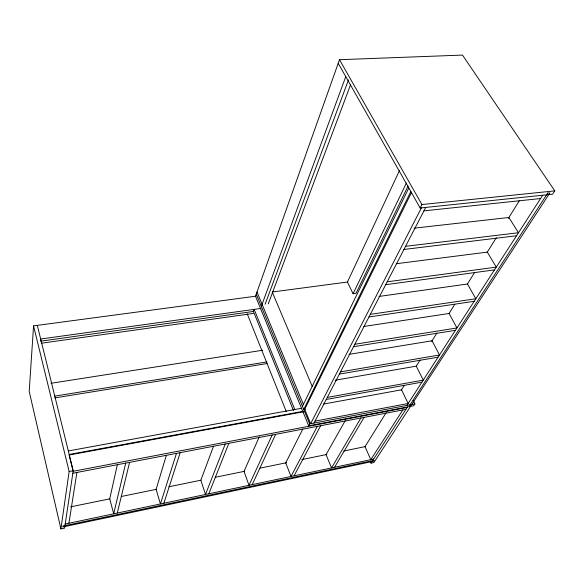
<?xml version="1.0" encoding="UTF-8"?>
<svg xmlns="http://www.w3.org/2000/svg" width="584" height="584" viewBox="0 0 584 584"><rect width="100%" height="100%" fill="white"/><g stroke="black" fill="none" stroke-linecap="round" stroke-linejoin="round"><path stroke-width="0.88" d="M255.974 296.176L33.565 325.865L29.2 391.382L60.897 528.921L64.583 528.14L73.219 470.748L37.31 325.368M40.566 340.465L40.683 339.012L260.99 308.432M60.897 528.921L69.146 471.522L33.565 325.865M68.912 523.242L76.891 472.471M117.464 464.192L109.726 498.86L113.697 513.811L125.699 463.112M117.267 513.059L129.582 462.367M166.323 455.396L156.103 489.377L160.432 503.97L176.456 453.374M163.878 503.24L180.186 452.658M338.216 63.306L420.166 208.006L552.617 194.195L554.8 190.873L462.484 55.078L339.494 59.707L255.5 296.241L308.695 425.802L413.647 405.771L414.896 403.88L413.297 400.602M253.427 311.469L254.171 309.381L294.803 409.515M261.303 306.396L345.764 76.635M265.114 304.257L348.495 79.869M213.591 446.081L200.838 480.231L205.502 494.473L225.242 444.015M268.282 303.819L350.546 84.797M208.824 493.779L228.833 443.329M259.281 436.832L244.024 471.397L248.988 485.319L272.166 435.014M252.2 484.64L275.626 434.357M399.536 170.448L347.429 282.036L353.079 293.737L356.014 293.329L408.07 186.019M353.079 293.737L406.376 183.026M302.454 406.34L408.807 187.953M410.822 191.501L303.738 409.457L305.52 409.129M411.64 192.202L304.702 409.282L310.644 423.699L421.4 207.875M302.841 428.999L285.737 462.871L290.985 476.471L317.346 426.349M308.695 425.802L309.681 423.882L256.252 294.132M420.166 208.006L421.94 204.539L339.494 59.707M314.017 423.057L425.707 207.429M294.081 475.821L320.674 425.714M345.246 420.648L326.047 454.629L331.559 467.93L360.861 418.005M334.552 467.302L364.066 417.392M386.199 412.589L365.029 446.658L370.782 459.674L402.814 409.961M401.296 390.178L404.186 385.535M335.209 380.228L416.261 366.153L420.093 360.007M431.664 341.436L436.963 332.931M449.016 313.586L454.797 304.308M467.331 284.189L474.558 272.589M487.092 252.478L496.247 237.776M508.299 218.438L519.38 200.641M406.924 405.391L542.726 195.224M370.293 461.477L371.03 463.141L407.471 406.946M410.567 406.354L373.899 462.535L371.03 463.141M65.204 524.023L373.672 459.06M70.555 506.868L109.843 498.831M121.45 496.458L156.278 489.341M168.776 486.786L200.925 480.209M215.211 477.289L244.681 471.266M259.858 468.164L286.649 462.681M301.826 459.579L326.836 454.469M343.801 450.994L365.226 446.614M72.847 473.244L405.902 409.369M309.681 423.882L414.896 403.88M69.146 471.522L73.219 470.748M407.121 407.486L73.139 471.303L69.124 455.031L303.811 411.713M315.017 421.13L408.158 403.486L401.536 389.798L323.251 404.113M69.204 454.469L303.184 411.326M68.335 450.95L301.658 408.26M327.303 397.412L423.269 380.104L416.261 366.153M326.222 399.485L421.947 382.148M339.377 374.103L438.073 357.189M340.53 371.862L439.489 354.992L432.072 340.779L348.998 354.371M54.881 396.105L266.99 361.912M54.75 397.923L267.005 363.562M354.831 344.261L456.965 327.952L449.089 313.469L363.839 326.485M353.576 346.684L455.432 330.318M50.976 383.286L262.734 350.232M368.964 316.981L474.179 301.308M370.322 314.353L475.836 298.745L467.441 284.007L378.965 296.46M41.245 343.231L253.398 313.44M40.508 341.195L253.5 311.454M385.688 284.685L494.48 269.888M387.17 281.824L496.276 267.114L487.311 252.12L396.178 263.734M272.399 291.985L347.757 281.992M403.938 249.456L516.541 235.753M405.559 246.324L518.497 232.731L508.883 217.489L414.005 228.198M423.926 210.861L540.594 198.531M421.94 204.539L554.8 190.873M272.458 292.628L312.272 386.52M257.004 292.007L303.41 404.384M253.237 311.009L293.54 410.61M247.193 313.725L286.342 411.727M63.057 526.031L62.926 526.951L373.534 461.25L374.125 460.338L63.057 526.031M547.697 193.114L409.399 405.778L411.165 405.442L549.894 192.888L547.697 193.114"/></g></svg>
